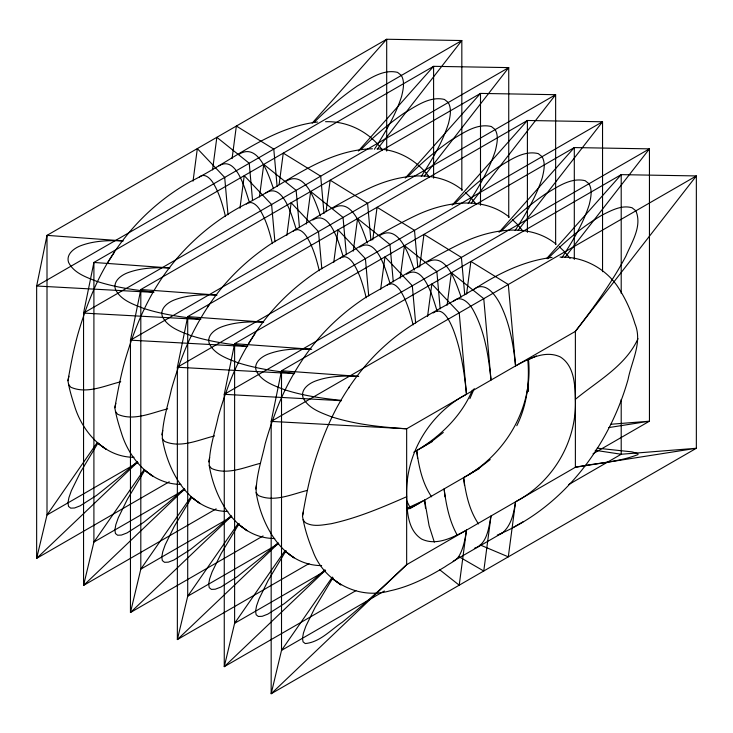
<?xml version="1.0" encoding="UTF-8"?>
<svg xmlns="http://www.w3.org/2000/svg" width="733" height="733" viewBox="0 0 733 733"><rect width="100%" height="100%" fill="white"/><g stroke="black" fill="none" stroke-linecap="round" stroke-linejoin="round"><path stroke-width="1.1" d="M439.8 569.853L459.215 585.181L466.472 530.142C453.223 537.28 436.63 546.25 421.612 539.057C407.75 530.197 407.053 511.497 406.659 496.736C405.01 454.542 429.245 413.852 466.472 394.253L459.215 312.835L431.856 283.973L427.559 316.546M466.472 530.142C465.253 538.379 463.769 546.736 460.022 554.249C457.135 560.543 450.245 562.962 444.995 566.792C427.815 577.302 409.61 586.666 389.773 590.871C358.199 600.052 323.729 581.59 312.78 550.785C308.126 539.644 304.47 528.026 302.482 516.105C305.166 500.831 308.025 485.576 312.121 470.604C318.278 449.21 325.956 428.154 336.355 408.428C349.357 384.349 366.033 362.12 386.722 344.098C413.339 320.303 446.654 306.211 476.67 287.501C487.106 283.396 495.032 294.941 499.439 302.72C509.627 322.19 513.384 344.263 515.565 365.904C528.805 358.776 545.398 349.806 560.424 356.998C574.287 365.849 574.974 384.559 575.378 399.32C577.027 441.513 552.783 482.204 515.565 501.803C513.769 512.816 511.515 525.259 502.517 532.836L453.186 561.258M193.045 181.152L197.333 148.579L224.692 177.441L228.018 214.76M212.552 169.882L216.849 137.309L249.238 163.267L252.564 200.585M232.068 158.621L236.356 126.049L273.785 149.101L277.111 186.411M239.948 208.227L244.236 175.654L271.595 204.516L274.921 241.835M259.455 196.966L263.752 164.394L296.141 190.351L299.467 227.661M279.117 184.579L283.259 153.124L320.688 176.177L324.013 213.495M286.85 235.311L291.138 202.739L318.498 231.601L321.824 268.91M306.357 224.041L310.655 191.469L343.044 217.426L346.37 254.745M326.02 211.654L330.171 180.208L367.59 203.261L370.916 240.571M333.753 262.387L338.05 229.814L365.41 258.676L368.726 295.995M353.26 251.126L357.557 218.553L389.956 244.51L393.273 281.82M372.776 239.856L377.074 207.283L414.502 230.336L417.828 267.655M380.656 289.471L384.953 256.898L412.312 285.76L415.638 323.07M400.172 278.201L404.46 245.628L436.859 271.586L440.185 308.905M419.679 266.94L423.976 234.368L461.405 257.411L464.731 294.73M447.075 305.285L451.363 272.713L483.762 298.67L491.018 380.079C488.517 356.348 484.971 331.893 473.463 310.636C470.036 303.92 461.066 294.107 453.48 301.254M466.582 294.015L470.879 261.443L508.308 284.496L515.565 365.904M515.565 501.803L508.308 556.842L480.234 544.995M134.038 457.291C104.727 457.365 82.554 432.36 74.564 406.036C71.898 397.726 69.278 389.351 67.958 380.711C70.643 365.437 73.502 350.172 77.597 335.21C82.591 317.655 88.785 300.429 96.408 283.845C116.263 241.194 149.101 204.663 190.278 181.674C231.985 161.196 269.735 127.56 317.526 122.017M180.941 484.366C151.63 484.449 129.457 459.435 121.467 433.111C118.81 424.81 116.18 416.426 114.861 407.786C117.546 392.512 120.404 377.257 124.509 362.285C130.666 340.891 138.335 319.835 148.744 300.109C170.523 258.3 205.726 224.041 247.855 202.968C287.418 182.27 325.525 149.807 372.446 148.79M227.844 511.451C189.407 511.258 167.958 472.006 162.35 438.536C162.176 422.016 167.921 405.532 171.412 389.37C174.133 379.749 177.221 370.238 180.739 360.883C189.05 337.748 200.778 315.905 215.319 296.095C231.289 274.637 251.364 256.394 273.867 242.009C306.238 224.069 337.18 203.371 370.687 187.621C399.018 174.591 436.282 168.782 462.285 189.975M274.747 538.526C236.31 538.343 214.861 499.081 209.253 465.611C209.079 449.1 214.824 432.617 218.315 416.445C221.036 406.824 224.133 397.323 227.642 387.959C235.953 364.832 247.681 342.98 262.222 323.171C278.192 301.721 298.267 283.479 320.779 269.093C353.141 251.153 384.083 230.455 417.599 214.696C445.921 201.676 483.184 195.867 509.188 217.05M321.65 565.61C283.213 565.418 261.763 526.166 256.156 492.695C255.982 476.175 261.727 459.692 265.218 443.529C267.939 433.909 271.036 424.398 274.545 415.043C282.856 391.908 294.584 370.064 309.134 350.255C325.095 328.796 345.17 310.554 367.682 296.169C400.044 278.228 430.995 257.53 464.502 241.78C492.833 228.751 530.096 222.942 556.09 244.135M560.058 257.109C582.304 256.348 604.047 267.444 616.939 285.504C624.846 297.204 630.893 310.123 634.925 323.665C642.731 342.137 631.562 361.222 628.08 379.401C609.077 446.654 562.733 507.804 497.304 535.072M67.958 380.711L68.929 376.258M114.861 407.786L115.832 403.333M161.773 434.871L162.735 430.418M208.676 461.946L209.638 457.493M255.579 489.03L256.541 484.577M302.482 516.105L303.444 511.652M637.985 338.655C625.863 365.758 597.413 381.096 575.378 399.32M474.242 388.637L469.88 398.651M472.419 390.02C461.634 415.959 440.506 436.282 416.72 450.548L417.627 458.473M516.783 425.736C526.908 405.422 529.849 382.122 527.87 359.674M207.915 306.788L208.804 305.368M348.624 388.023L349.522 386.612M374.398 149.275C385.173 132.627 395.508 115.383 401.602 96.389C403.196 89.545 405.083 81.849 401.299 75.362L397.552 72.375C382.928 68.82 369.395 78.972 357.42 85.917C341.77 96.655 327.349 109.089 313.999 122.558M421.301 176.351C432.076 159.702 442.42 142.459 448.504 123.474C450.099 116.62 451.986 108.933 448.202 102.446L444.455 99.45C429.831 95.904 416.298 106.056 404.323 113.001C388.673 123.73 374.251 136.173 360.902 149.633M468.204 203.435C478.979 186.787 489.323 169.543 495.407 150.549C497.001 143.705 498.898 136.008 495.105 129.521L491.357 126.534C476.734 122.979 463.201 133.131 451.226 140.076C435.585 150.815 421.154 163.248 407.805 176.717M515.107 230.51C525.882 213.862 536.226 196.618 542.31 177.633C543.904 170.78 545.801 163.093 542.008 156.605L538.26 153.609C523.637 150.063 510.104 160.215 498.128 167.161C482.488 177.89 468.057 190.333 454.707 203.792M562.009 257.595C572.785 240.946 583.129 223.702 589.222 204.709C590.816 197.864 592.704 190.168 588.92 183.681L585.163 180.694C570.54 177.139 557.007 187.291 545.031 194.236C529.391 204.974 514.96 217.408 501.61 230.877M107.742 262.625L114.11 252.628M248.45 343.859L254.818 333.863M97.874 443.227L80.502 472.153L71.376 490.689L68.929 497.625L67.958 502.893L68.535 506.43L70.725 508.152L74.564 507.987L80.126 505.843L96.646 495.361L120.753 476.065L137.419 461.451M144.777 470.302L127.405 499.237L118.279 517.773L115.832 524.7L114.861 529.977L115.448 533.514L117.628 535.237L121.467 535.063L127.029 532.928L143.549 522.437L167.655 503.15L184.322 488.526M191.679 497.386L174.307 526.312L165.182 544.848L162.735 551.784L161.773 557.053L162.35 560.589L164.531 562.312L168.37 562.147L173.932 560.003L190.452 549.521L214.558 530.225L231.225 515.611M239.187 523.527L221.219 553.397L212.094 571.932L209.638 578.859L208.676 584.137L209.253 587.674L211.434 589.396L215.273 589.222L220.844 587.087L237.364 576.596L261.461 557.309L278.128 542.686M286.09 550.602L268.122 580.472L258.996 599.008L256.541 605.944L255.579 611.212L256.156 614.749L258.337 616.471L262.185 616.306L267.747 614.162L284.267 603.68L308.364 584.384L325.031 569.77M332.993 577.686L315.025 607.556L305.899 626.092L303.444 633.019L302.482 638.296L303.059 641.833L305.24 643.556C319.808 642.273 330.656 629.986 342.238 622.253C364.631 604.111 385.732 584.467 406.659 564.676L575.378 467.269C596.103 462.944 618.203 462.376 637.985 454.57L637.838 453.58L632.066 451.876L597.148 448.165M97.196 442.613L47.004 514.969L36.65 558.354L169.268 481.783M144.099 469.688L93.906 542.053L83.553 585.429L216.171 508.867M191.011 496.772L140.809 569.129L130.456 612.513L263.074 535.942M237.913 523.848L187.712 596.213L177.359 639.588L308.996 563.595M284.816 550.932L234.615 623.288L224.261 666.673L355.899 590.67M332.37 577.063L281.518 650.373L271.173 693.748L696.35 448.275L696.35 175.929L621.208 174.646L281.518 370.77L271.173 421.402L271.173 693.748L406.659 564.676L406.659 428.787L575.378 331.38L696.35 175.929L271.173 421.402L406.659 428.787C381.215 427.165 355.542 424.544 331.169 416.692C320.77 412.624 308.309 408.473 303.059 397.717C300.429 389.69 308.474 383.735 315.025 381.197C328.879 375.937 344.006 375.589 358.629 376.405M377.431 148.982L461.827 40.535L386.694 39.252L47.004 235.366L36.65 286.007L36.65 558.354L137.438 462.331M424.334 176.067L508.739 67.61L433.597 66.327L93.906 262.451L83.553 313.083L83.553 585.429L184.34 489.415M471.237 203.142L555.641 94.694L480.5 93.412L140.809 289.526L130.456 340.167L130.456 612.513L231.243 516.49M518.139 230.217L602.544 121.77L527.403 120.487L187.712 316.61L177.359 367.242L177.359 639.588L278.146 543.574M565.042 257.301L649.447 148.854L574.305 147.571L234.615 343.685L224.261 394.327L224.261 666.673L325.058 570.65M312.194 123.107L386.694 39.252L386.694 151.09M358.336 151.044L433.597 66.327L433.597 178.174M405.239 178.119L480.5 93.412L480.5 205.249M452.151 205.203L527.403 120.487L527.403 232.334M499.054 232.279L574.305 147.571L574.305 259.409M546.717 258.511L621.208 174.646L621.208 293.337M547.725 258.731C564.236 242.192 582.075 226.671 602.361 214.934C611.432 210.49 621.685 204.699 632.066 207.769L635.823 210.756C642.465 226.085 631.672 242.357 625.854 256.22C611.624 282.911 593.739 307.42 575.378 331.38L575.378 467.269L696.35 448.275L621.208 454.249L595.196 450.309M443.291 432.488L433.121 440.405L421.75 447.643M490.194 459.573L480.023 467.48L468.662 474.718M199.422 177.01C204.828 172.319 211.022 179.136 213.605 183.726C219.552 193.833 222.74 205.249 225.507 216.565M246.325 204.095C251.731 199.394 257.934 206.211 260.508 210.811C266.455 220.917 269.643 232.334 272.41 243.64M293.237 231.17C298.633 226.479 304.836 233.296 307.411 237.886C313.358 247.992 316.546 259.409 319.313 270.724M340.139 258.254C345.545 253.554 351.739 260.371 354.314 264.961C360.26 275.077 363.449 286.493 366.216 297.8M387.042 285.329C392.448 280.629 398.642 287.455 401.217 292.046C407.163 302.152 410.352 313.568 413.119 324.884M433.185 312.973C443.172 305.487 450.144 322.236 453.186 329.429C461.13 350.136 464.31 372.291 466.472 394.253M218.965 165.86C236.887 154.599 245.775 191.973 249.532 202.693M265.868 192.935C283.79 181.674 292.678 219.057 296.434 229.777M312.771 220.019C330.693 208.758 339.581 246.132 343.337 256.852M359.674 247.094C377.596 235.834 386.483 273.217 390.24 283.937M406.577 274.179C424.499 262.918 433.386 300.292 437.143 311.012M239.26 154.141C258.676 142.092 268.929 176.039 273.556 188.821M286.163 181.216C305.588 169.167 315.831 203.123 320.458 215.905M333.066 208.3C352.491 196.252 362.734 230.199 367.361 242.98M379.969 235.375C399.393 223.327 409.637 257.283 414.264 270.065M427.596 261.947C446.947 251.611 456.43 284.413 461.167 297.14M474.498 289.031C497.927 273.711 523.93 260.756 552.05 257.411M464.53 485.558L463.623 477.632C505.532 454.68 533.349 407.823 528.475 359.619L536.327 355.936M137.996 462.441L47.004 514.969L47.004 235.366L122.961 240.891M184.899 489.516L93.906 542.053L93.906 262.451L169.873 267.966C155.607 267.334 140.901 267.737 127.405 272.878C120.863 275.416 112.809 281.371 115.448 289.398C120.698 300.163 133.149 304.305 143.549 308.373C161.764 314.301 180.804 317.096 199.797 319.047M231.802 516.6L140.809 569.129L140.809 289.526L216.776 295.051M413.797 452.234L432.543 441.413M278.705 543.675L187.712 596.213L187.712 316.61L263.678 322.126C249.422 321.494 234.707 321.897 221.219 327.037C214.668 329.575 206.614 335.531 209.253 343.557C214.503 354.323 226.955 358.464 237.364 362.533C255.57 368.461 274.609 371.255 293.612 373.207M409.756 508.729L479.446 468.497M325.608 570.76L234.615 623.288L234.615 343.685L311.717 349.293M593.034 453.764L649.447 421.191L649.447 148.854L224.261 394.327L341.532 400.713M384.376 590.981L281.518 650.373L281.518 370.77L358.62 376.368M568.79 484.513L621.208 454.249L621.208 399.467M513.118 527.467L523.298 521.658M499.439 534.559L502.517 532.836M419.56 503.067L408.199 508.949M434.33 542.173L429.089 525.753L424.599 500.163L406.476 508.519M406.659 496.736C382.168 507.428 357.383 518.057 331.169 523.729C322.694 524.91 313.092 527.219 305.24 522.583L303.059 519.77M120.753 381.774C104.883 385.631 86.769 394.372 70.725 387.189L68.535 384.376M167.655 408.858C151.786 412.706 133.681 421.457 117.628 414.264L115.448 411.451M214.558 435.933C198.689 439.791 180.584 448.532 164.531 441.348L162.35 438.536M260.371 463.338C244.849 467.15 227.111 475.506 211.434 468.424L209.253 465.611M307.274 490.423C291.752 494.225 274.014 502.581 258.337 495.508L256.156 492.695M474.416 548.293C487.381 544.234 488.728 527.293 491.018 515.977L483.762 571.016L459.215 556.842M608.747 427.586L649.447 421.191L610.736 424.27M325.544 121.705C347.781 120.954 369.524 132.041 382.424 150.1M122.988 240.965C108.722 240.186 94.007 240.681 80.502 245.793C73.96 248.34 65.906 254.296 68.535 262.322C73.786 273.079 86.247 277.23 96.646 281.298C114.861 287.226 133.901 290.011 152.895 291.972M216.794 295.124C202.537 294.345 187.813 294.84 174.307 299.953C167.765 302.5 159.712 308.456 162.35 316.482C167.6 327.239 180.052 331.389 190.452 335.457C208.667 341.386 227.706 344.171 246.709 346.132M310.609 349.284C296.343 348.505 281.619 349 268.122 354.112C261.571 356.659 253.517 362.615 256.156 370.641C261.406 381.398 273.867 385.549 284.267 389.617C302.482 395.545 321.512 398.331 340.515 400.282M153.921 292.394L36.65 286.007L461.827 40.535L461.827 190.433M200.824 319.478L83.553 313.083L508.739 67.61L508.739 217.518M247.727 346.553L130.456 340.167L555.641 94.694L555.641 244.593M294.629 373.638L177.359 367.242L602.544 121.77L602.544 271.677M377.019 148.936C397.717 149.34 417.279 160.518 429.327 177.184M559.343 246.764L564.914 252.106L570.036 258.419M512.44 219.68L518.011 225.022L523.133 231.344M465.537 192.605L471.108 197.947L476.23 204.26M478.512 523.921C469.248 510.305 465.721 493.712 463.623 477.632M431.609 496.837C422.336 483.221 418.809 466.637 416.72 450.548M457.163 534.989C449.292 520.897 446.14 504.744 444.116 488.893L445.013 496.818M410.26 507.905L406.577 500.538M424.599 500.163L425.506 508.088M528.475 358.657L528.475 391.495M340.836 584.833L332.131 578.383L340.836 584.833M293.933 557.758L285.229 551.308L293.933 557.758M247.03 530.674L238.326 524.223L247.03 530.674M200.127 503.598L191.414 497.148L200.127 503.598M153.224 476.514L144.511 470.064L153.224 476.514M106.312 449.439L97.608 442.989L106.312 449.439"/></g></svg>
